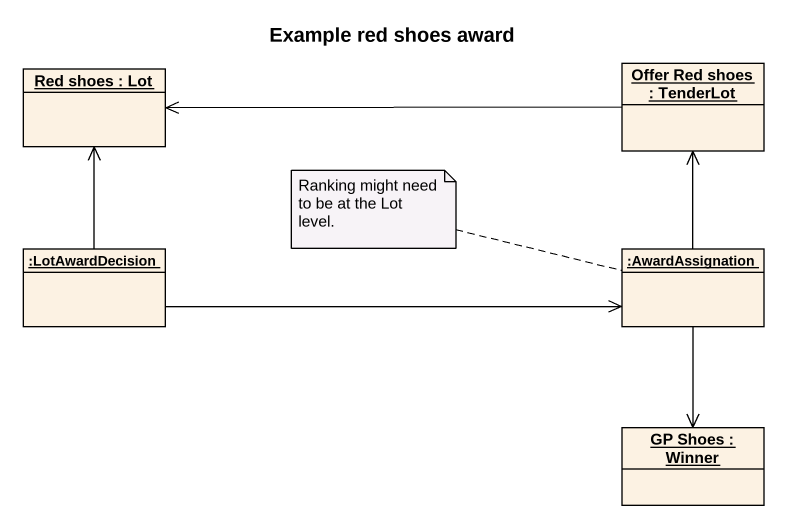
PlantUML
@startuml
title Example red shoes award
hide circle
hide empty members
object "Red shoes : Lot" as Red_shoes
object "Offer Red shoes : TenderLot" as Offer_Red_shoes
object ":LotAwardDecision" as LotAwardDecision
object ":AwardAssignation" as AwardAssignation
object "GP Shoes : Winner" as GP_Shoes
Offer_Red_shoes -left-> Red_shoes
LotAwardDecision -up-> Red_shoes
LotAwardDecision -right-> AwardAssignation
AwardAssignation -up-> Offer_Red_shoes
AwardAssignation --> GP_Shoes
note left of AwardAssignation : Ranking might need to be at the Lot level.
@enduml
